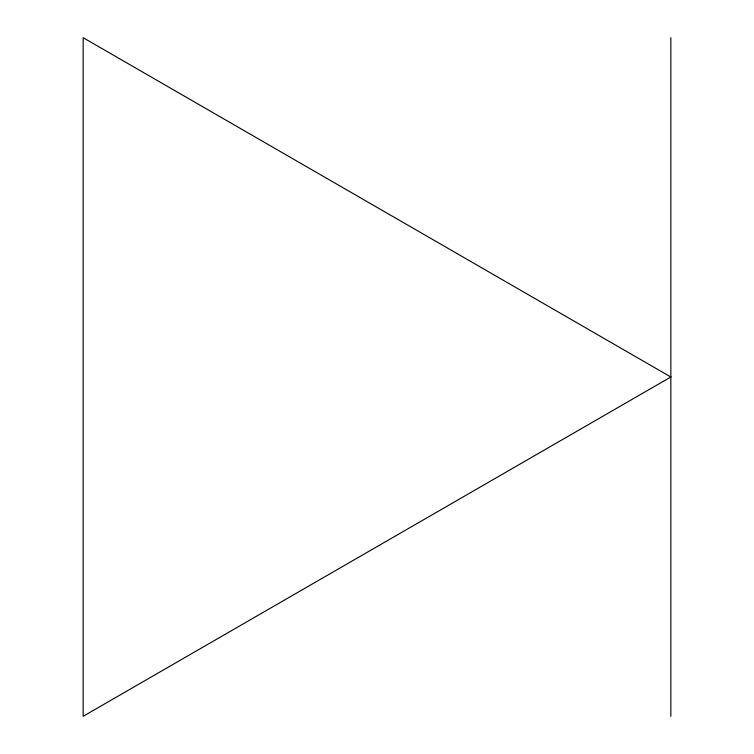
<?xml version="1.0" encoding="UTF-8"?>
<svg xmlns="http://www.w3.org/2000/svg" width="754" height="754" viewBox="0 0 754 754"><rect width="100%" height="100%" fill="white"/><g stroke="black" fill="none" stroke-linecap="round" stroke-linejoin="round"><path stroke-width="1.13" d="M670.843 37.7L670.843 716.3M670.843 377L83.157 716.3L83.157 37.7L670.843 377"/></g></svg>
